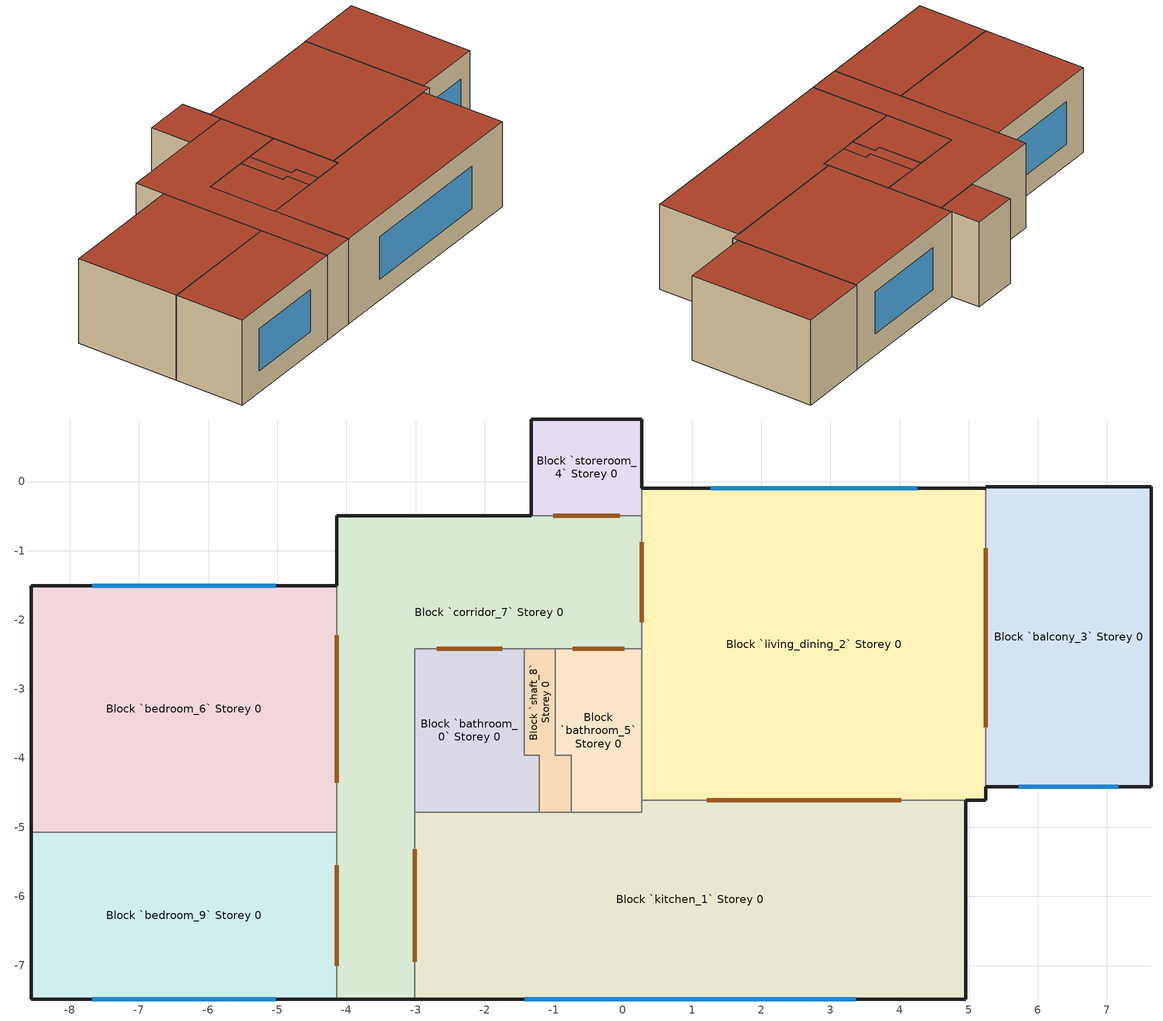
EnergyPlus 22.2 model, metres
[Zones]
Block `balcony_3` Storey 0
 floor ground (Medium Floor): 7.64,-0.07 7.64,-4.42 5.25,-4.42 5.25,-0.07 z0
 wall outside (Medium Exterior Wall): 5.25,-4.42 7.64,-4.42 7.64,-0.07 5.25,-0.07 5.25,-0.1 z0:3
 wall to Block `living_dining_2` Storey 0 (Medium Partitions): 5.25,-0.1 5.25,-4.42 z0:3
 window (Sgl Clr 6mm): 5.73,-4.42 7.16,-4.42 z0.75:2.25
 door inside (Medium Furnishings): 5.25,-0.96 5.25,-3.55 z0:2.1
 roof outside (Medium Roof/Ceiling): 7.64,-4.42 7.64,-0.07 5.25,-0.07 5.25,-4.42 z3
Block `bedroom_6` Storey 0
 floor ground (Medium Floor): -4.14,-1.51 -4.14,-5.07 -8.56,-5.07 -8.56,-1.51 z0
 wall outside (Medium Exterior Wall): -4.14,-1.51 -8.56,-1.51 -8.56,-5.07 z0:3
 wall to Block `bedroom_9` Storey 0 (Medium Partitions): -8.56,-5.07 -4.14,-5.07 z0:3
 wall to Block `corridor_7` Storey 0 (Medium Partitions): -4.14,-5.07 -4.14,-1.51 z0:3
 window (Sgl Clr 6mm): -5.02,-1.51 -7.67,-1.51 z0.75:2.25
 door inside (Medium Furnishings): -4.14,-4.36 -4.14,-2.22 z0:2.1
 roof outside (Medium Roof/Ceiling): -4.14,-5.07 -4.14,-1.51 -8.56,-1.51 -8.56,-5.07 z3
Block `storeroom_4` Storey 0
 floor ground (Medium Floor): 0.27,0.9 0.27,-0.5 -1.32,-0.5 -1.32,0.9 z0
 wall outside (Medium Exterior Wall): 0.27,-0.1 0.27,0.9 -1.32,0.9 -1.32,-0.5 z0:3
 wall to Block `corridor_7` Storey 0 (Medium Partitions): -1.32,-0.5 0.27,-0.5 z0:3
 wall to Block `living_dining_2` Storey 0 (Medium Partitions): 0.27,-0.5 0.27,-0.1 z0:3
 door inside (Medium Furnishings): -1,-0.5 -0.05,-0.5 z0:2.1
 roof outside (Medium Roof/Ceiling): 0.27,-0.5 0.27,0.9 -1.32,0.9 -1.32,-0.5 z3
Block `living_dining_2` Storey 0
 floor ground (Medium Floor): 5.25,-0.1 5.25,-4.61 0.27,-4.61 0.27,-0.1 z0
 wall outside (Medium Exterior Wall): 5.25,-0.1 0.27,-0.1 / 4.96,-4.61 5.25,-4.61 5.25,-4.42 z0:3
 wall to Block `corridor_7` Storey 0 (Medium Partitions): 0.27,-0.5 0.27,-2.42 z0:3
 wall to Block `bathroom_5` Storey 0 (Medium Partitions): 0.27,-2.42 0.27,-4.61 z0:3
 wall to Block `kitchen_1` Storey 0 (Medium Partitions): 0.27,-4.61 4.96,-4.61 z0:3
 window (Sgl Clr 6mm): 4.25,-0.1 1.27,-0.1 z0.75:2.25
 door inside (Medium Furnishings): 1.21,-4.61 4.02,-4.61 / 0.27,-0.88 0.27,-2.04 z0:2.1
 roof outside (Medium Roof/Ceiling): 5.25,-4.61 5.25,-0.1 0.27,-0.1 0.27,-4.61 z3
Block `bedroom_9` Storey 0
 floor ground (Medium Floor): -4.14,-5.07 -4.14,-7.48 -8.56,-7.48 -8.56,-5.07 z0
 wall outside (Medium Exterior Wall): -8.56,-5.07 -8.56,-7.48 -4.14,-7.48 z0:3
 wall to Block `corridor_7` Storey 0 (Medium Partitions): -4.14,-7.48 -4.14,-5.07 z0:3
 window (Sgl Clr 6mm): -7.67,-7.48 -5.02,-7.48 z0.75:2.25
 door inside (Medium Furnishings): -4.14,-7 -4.14,-5.55 z0:2.1
 roof outside (Medium Roof/Ceiling): -4.14,-7.48 -4.14,-5.07 -8.56,-5.07 -8.56,-7.48 z3
Block `kitchen_1` Storey 0
 floor ground (Medium Floor): 4.96,-4.61 4.96,-7.48 -3.01,-7.48 -3.01,-4.78 0.27,-4.78 0.27,-4.61 z0
 wall outside (Medium Exterior Wall): -3.01,-7.48 4.96,-7.48 4.96,-4.61 z0:3
 wall to Block `bathroom_5` Storey 0 (Medium Partitions): 0.27,-4.61 0.27,-4.78 -0.75,-4.78 z0:3
 wall to Block `shaft_8` Storey 0 (Medium Partitions): -0.75,-4.78 -1.21,-4.78 z0:3
 wall to Block `bathroom_0` Storey 0 (Medium Partitions): -1.21,-4.78 -3.01,-4.78 z0:3
 wall to Block `corridor_7` Storey 0 (Medium Partitions): -3.01,-4.78 -3.01,-7.48 z0:3
 window (Sgl Clr 6mm): -1.42,-7.48 3.36,-7.48 z0.75:2.25
 door inside (Medium Furnishings): -3.01,-5.32 -3.01,-6.94 z0:2.1
 roof outside (Medium Roof/Ceiling): 4.96,-7.48 4.96,-4.61 0.27,-4.61 0.27,-4.78 -3.01,-4.78 -3.01,-7.48 z3
Block `shaft_8` Storey 0
 floor ground (Medium Floor): -0.98,-2.42 -0.98,-3.96 -0.75,-3.96 -0.75,-4.78 -1.21,-4.78 -1.21,-3.96 -1.43,-3.96 -1.43,-2.42 z0
 wall to Block `bathroom_0` Storey 0 (Medium Partitions): -1.43,-2.42 -1.43,-3.96 -1.21,-3.96 -1.21,-4.78 z0:3
 wall to Block `bathroom_5` Storey 0 (Medium Partitions): -0.75,-4.78 -0.75,-3.96 -0.98,-3.96 -0.98,-2.42 z0:3
 wall to Block `corridor_7` Storey 0 (Medium Partitions): -0.98,-2.42 -1.43,-2.42 z0:3
 roof outside (Medium Roof/Ceiling): -0.75,-4.78 -0.75,-3.96 -0.98,-3.96 -0.98,-2.42 -1.43,-2.42 -1.43,-3.96 -1.21,-3.96 -1.21,-4.78 z3
Block `bathroom_0` Storey 0
 floor ground (Medium Floor): -1.43,-2.42 -1.43,-3.96 -1.21,-3.96 -1.21,-4.78 -3.01,-4.78 -3.01,-2.42 z0
 wall to Block `corridor_7` Storey 0 (Medium Partitions): -1.43,-2.42 -3.01,-2.42 -3.01,-4.78 z0:3
 door inside (Medium Furnishings): -1.74,-2.42 -2.7,-2.42 z0:2.1
 roof outside (Medium Roof/Ceiling): -1.21,-4.78 -1.21,-3.96 -1.43,-3.96 -1.43,-2.42 -3.01,-2.42 -3.01,-4.78 z3
Block `bathroom_5` Storey 0
 floor ground (Medium Floor): 0.27,-2.42 0.27,-4.78 -0.75,-4.78 -0.75,-3.96 -0.98,-3.96 -0.98,-2.42 z0
 wall to Block `corridor_7` Storey 0 (Medium Partitions): 0.27,-2.42 -0.98,-2.42 z0:3
 door inside (Medium Furnishings): 0.02,-2.42 -0.73,-2.42 z0:2.1
 roof outside (Medium Roof/Ceiling): 0.27,-4.78 0.27,-2.42 -0.98,-2.42 -0.98,-3.96 -0.75,-3.96 -0.75,-4.78 z3
Block `corridor_7` Storey 0
 floor ground (Medium Floor): 0.27,-0.5 0.27,-2.42 -3.01,-2.42 -3.01,-7.48 -4.14,-7.48 -4.14,-0.5 z0
 wall outside (Medium Exterior Wall): -4.14,-7.48 -3.01,-7.48 / -1.32,-0.5 -4.14,-0.5 -4.14,-1.51 z0:3
 roof outside (Medium Roof/Ceiling): -3.01,-7.48 -3.01,-2.42 0.27,-2.42 0.27,-0.5 -4.14,-0.5 -4.14,-7.48 z3
[BUILDING]
North Axis=0; Terrain=Suburbs; Loads Convergence Tolerance Value=0.04; Temperature Convergence Tolerance Value=0.4; Solar Distribution=FullInteriorAndExterior; Maximum Number of Warmup Days=25; Minimum Number of Warmup Days=6
[SITE:LOCATION]
San Francisco Intl Ap: Latitude=37.62; Longitude=-8; Time Zone=2; Elevation=0
[MATERIAL] Thermal Absorptance=0.9; Solar Absorptance=0.7; Visible Absorptance=0.7
Name | Roughness | Thickness | Conductivity | Density | Specific Heat
F16 Acoustic tile | MediumSmooth | 0.0191 | 0.06 | 368 | 590
G01a 19mm gypsum board | MediumSmooth | 0.019 | 0.16 | 800 | 1090
G05 25mm wood | MediumSmooth | 0.0254 | 0.15 | 608 | 1630
I02 50mm insulation board | MediumRough | 0.0508 | 0.03 | 43 | 1210
M01 100mm brick | MediumRough | 0.1016 | 0.89 | 1920 | 790
M14a 100mm heavyweight concrete | MediumRough | 0.1016 | 1.95 | 2240 | 900
[MATERIAL:AIRGAP]
Name | Thermal Resistance
F04 Wall air space resistance | 0.15
F05 Ceiling air space resistance | 0.18
[WINDOWMATERIAL:GLAZING]
CLEAR 6MM: Optical Data Type=SpectralAverage; Thickness=0.006; Solar Transmittance at Normal Incidence=0.775; Front Side Solar Reflectance at Normal Incidence=0.071; Back Side Solar Reflectance at Normal Incidence=0.071; Visible Transmittance at Normal Incidence=0.881; Front Side Visible Reflectance at Normal Incidence=0.08; Back Side Visible Reflectance at Normal Incidence=0.08; Infrared Transmittance at Normal Incidence=0; Front Side Infrared Hemispherical Emissivity=0.84; Back Side Infrared Hemispherical Emissivity=0.84; Conductivity=0.9; Dirt Correction Factor for Solar and Visible Transmittance=1; Solar Diffusing=No; Youngs modulus=72000000000; Poissons ratio=0.22
[CONSTRUCTION]
Medium Exterior Wall: M01 100mm brick, I02 50mm insulation board, F04 Wall air space resistance, G01a 19mm gypsum board
Medium Roof/Ceiling: M14a 100mm heavyweight concrete, F05 Ceiling air space resistance, F16 Acoustic tile
Medium Partitions: G01a 19mm gypsum board, F04 Wall air space resistance, G01a 19mm gypsum board
Medium Floor: F16 Acoustic tile, F05 Ceiling air space resistance, M14a 100mm heavyweight concrete
Medium Furnishings: G05 25mm wood
Sgl Clr 6mm: CLEAR 6MM
[ZONE] Type=1; Multiplier=1; Ceiling Height=autocalculate; Volume=autocalculate; Floor Area=autocalculate; Part of Total Floor Area=Yes
Block `balcony_3` Storey 0; Block `bedroom_6` Storey 0; Block `storeroom_4` Storey 0; Block `living_dining_2` Storey 0; Block `bedroom_9` Storey 0; Block `kitchen_1` Storey 0; Block `shaft_8` Storey 0; Block `bathroom_0` Storey 0; Block `bathroom_5` Storey 0; Block `corridor_7` Storey 0
[AIRFLOWNETWORK:SIMULATIONCONTROL]
Default: AirflowNetwork Control=MultizoneWithoutDistribution; Wind Pressure Coefficient Type=Input; Height Selection for Local Wind Pressure Calculation=OpeningHeight; Building Type=LowRise; Maximum Number of Iterations=500; Initialization Type=ZeroNodePressures; Relative Airflow Convergence Tolerance=0.0001; Absolute Airflow Convergence Tolerance=1e-06; Convergence Acceleration Limit=-0.5; Azimuth Angle of Long Axis of Building=0; Ratio of Building Width Along Short Axis to Width Along Long Axis=1; Height Dependence of External Node Temperature=No; Solver=SkylineLU; Allow Unsupported Zone Equipment=No; Do Distribution Duct Sizing Calculation=No
[AIRFLOWNETWORK:MULTIZONE:ZONE] Ventilation Control Mode=Constant; Minimum Venting Open Factor=0; Indoor and Outdoor Temperature Difference Lower Limit For Maximum Venting Open Factor=0; Indoor and Outdoor Temperature Difference Upper Limit for Minimum Venting Open Factor=100; Indoor and Outdoor Enthalpy Difference Lower Limit For Maximum Venting Open Factor=0; Indoor and Outdoor Enthalpy Difference Upper Limit for Minimum Venting Open Factor=300000; Single Sided Wind Pressure Coefficient Algorithm=Standard; Facade Width=10
Block `balcony_3` Storey 0; Block `bedroom_6` Storey 0; Block `living_dining_2` Storey 0; Block `bedroom_9` Storey 0; Block `kitchen_1` Storey 0; Block `corridor_7` Storey 0
[AIRFLOWNETWORK:MULTIZONE:SURFACE] WindowDoor Opening Factor or Crack Factor=1; Ventilation Control Mode=Constant; Minimum Venting Open Factor=0; Indoor and Outdoor Temperature Difference Lower Limit For Maximum Venting Open Factor=0; Indoor and Outdoor Temperature Difference Upper Limit for Minimum Venting Open Factor=100; Indoor and Outdoor Enthalpy Difference Lower Limit For Maximum Venting Open Factor=0; Indoor and Outdoor Enthalpy Difference Upper Limit for Minimum Venting Open Factor=300000; Equivalent Rectangle Method=PolygonHeight; Equivalent Rectangle Aspect Ratio=1
Name | Leakage Component
Window__Block `balcony_3` Storey 0 Wall 0001 | SimpleOpening__Window__Block `balcony_3` Storey 0 Wall 0001
Door__Block `balcony_3` Storey 0 Wall 0004_1 | SimpleOpening__Door__Block `balcony_3` Storey 0 Wall 0004_1
Window__Block `bedroom_6` Storey 0 Wall 0003 | SimpleOpening__Window__Block `bedroom_6` Storey 0 Wall 0003
Door__Block `bedroom_6` Storey 0 Wall 0002_1 | SimpleOpening__Door__Block `bedroom_6` Storey 0 Wall 0002_1
Window__Block `living_dining_2` Storey 0 Wall 0003 | SimpleOpening__Window__Block `living_dining_2` Storey 0 Wall 0003
Door__Block `living_dining_2` Storey 0 Wall 0002_1 | SimpleOpening__Door__Block `living_dining_2` Storey 0 Wall 0002_1
Door__Block `living_dining_2` Storey 0 Wall 0004_2 | SimpleOpening__Door__Block `living_dining_2` Storey 0 Wall 0004_2
Door__Block `living_dining_2` Storey 0 Wall 0001_1 | SimpleOpening__Door__Block `living_dining_2` Storey 0 Wall 0001_1
Window__Block `bedroom_9` Storey 0 Wall 0001 | SimpleOpening__Window__Block `bedroom_9` Storey 0 Wall 0001
Door__Block `bedroom_9` Storey 0 Wall 0002_1 | SimpleOpening__Door__Block `bedroom_9` Storey 0 Wall 0002_1
Window__Block `kitchen_1` Storey 0 Wall 0001 | SimpleOpening__Window__Block `kitchen_1` Storey 0 Wall 0001
Door__Block `kitchen_1` Storey 0 Wall 0003_1 | SimpleOpening__Door__Block `kitchen_1` Storey 0 Wall 0003_1
Door__Block `kitchen_1` Storey 0 Wall 0006_1 | SimpleOpening__Door__Block `kitchen_1` Storey 0 Wall 0006_1
Door__Block `corridor_7` Storey 0 Wall 0006_1 | SimpleOpening__Door__Block `corridor_7` Storey 0 Wall 0006_1
Door__Block `corridor_7` Storey 0 Wall 0006_2 | SimpleOpening__Door__Block `corridor_7` Storey 0 Wall 0006_2
Door__Block `corridor_7` Storey 0 Wall 0004_1 | SimpleOpening__Door__Block `corridor_7` Storey 0 Wall 0004_1
Door__Block `corridor_7` Storey 0 Wall 0002_1 | SimpleOpening__Door__Block `corridor_7` Storey 0 Wall 0002_1
[AIRFLOWNETWORK:MULTIZONE:COMPONENT:SIMPLEOPENING] Air Mass Flow Coefficient When Opening is Closed=0.001; Air Mass Flow Exponent When Opening is Closed=0.65; Minimum Density Difference for TwoWay Flow=0.0001; Discharge Coefficient=1
SimpleOpening__Window__Block `balcony_3` Storey 0 Wall 0001; SimpleOpening__Door__Block `balcony_3` Storey 0 Wall 0004_1; SimpleOpening__Window__Block `bedroom_6` Storey 0 Wall 0003; SimpleOpening__Door__Block `bedroom_6` Storey 0 Wall 0002_1; SimpleOpening__Window__Block `living_dining_2` Storey 0 Wall 0003; SimpleOpening__Door__Block `living_dining_2` Storey 0 Wall 0002_1; SimpleOpening__Door__Block `living_dining_2` Storey 0 Wall 0004_2; SimpleOpening__Door__Block `living_dining_2` Storey 0 Wall 0001_1; SimpleOpening__Window__Block `bedroom_9` Storey 0 Wall 0001; SimpleOpening__Door__Block `bedroom_9` Storey 0 Wall 0002_1; SimpleOpening__Window__Block `kitchen_1` Storey 0 Wall 0001; SimpleOpening__Door__Block `kitchen_1` Storey 0 Wall 0003_1; SimpleOpening__Door__Block `kitchen_1` Storey 0 Wall 0006_1; SimpleOpening__Door__Block `corridor_7` Storey 0 Wall 0006_1; SimpleOpening__Door__Block `corridor_7` Storey 0 Wall 0006_2; SimpleOpening__Door__Block `corridor_7` Storey 0 Wall 0004_1; SimpleOpening__Door__Block `corridor_7` Storey 0 Wall 0002_1
[AIRFLOWNETWORK:MULTIZONE:EXTERNALNODE] External Node Height=0; Symmetric Wind Pressure Coefficient Curve=No; Wind Angle Type=Absolute
Name | Wind Pressure Coefficient Curve
AFN_External_Node_SOUTH_balcony_3; AFN_External_Node_SOUTH_bedroom_9; AFN_External_Node_SOUTH_kitchen_1 | AFN_Pressure_Coefficient_Values_SOUTH
AFN_External_Node_NORTH_bedroom_6; AFN_External_Node_NORTH_living_dining_2 | AFN_Pressure_Coefficient_Values_NORTH
[AIRFLOWNETWORK:MULTIZONE:WINDPRESSURECOEFFICIENTARRAY]
AFN_Wind_Directions_0: Wind Direction 1=0; Wind Direction 2=30; Wind Direction 3=60; Wind Direction 4=90; Wind Direction 5=120; Wind Direction 6=150; Wind Direction 7=180; Wind Direction 8=210; Wind Direction 9=240; Wind Direction 10=270; Wind Direction 11=300; Wind Direction 12=330
[AIRFLOWNETWORK:MULTIZONE:WINDPRESSURECOEFFICIENTVALUES] AirflowNetworkMultiZoneWindPressureCoefficientArray=AFN_Wind_Directions_0
Name | Wind Pressure Coefficient Value 1 | Wind Pressure Coefficient Value 2 | Wind Pressure Coefficient Value 3 | Wind Pressure Coefficient Value 4 | Wind Pressure Coefficient Value 5 | Wind Pressure Coefficient Value 6 | Wind Pressure Coefficient Value 7 | Wind Pressure Coefficient Value 8 | Wind Pressure Coefficient Value 9 | Wind Pressure Coefficient Value 10 | Wind Pressure Coefficient Value 11 | Wind Pressure Coefficient Value 12
AFN_Pressure_Coefficient_Values_NORTH | 0.6 | 0.48 | 0.04 | -0.56 | -0.56 | -0.42 | -0.37 | -0.42 | -0.56 | -0.56 | 0.04 | 0.48
AFN_Pressure_Coefficient_Values_SOUTH | -0.37 | -0.42 | -0.56 | -0.56 | 0.04 | 0.48 | 0.6 | 0.48 | 0.04 | -0.56 | -0.56 | -0.42
AFN_Pressure_Coefficient_Values_EAST | -0.56 | 0.04 | 0.48 | 0.6 | 0.48 | 0.04 | -0.56 | -0.56 | -0.42 | -0.37 | -0.42 | -0.56
AFN_Pressure_Coefficient_Values_WEST | -0.56 | -0.56 | -0.42 | -0.37 | -0.42 | -0.56 | -0.56 | 0.04 | 0.48 | 0.6 | 0.48 | 0.04
